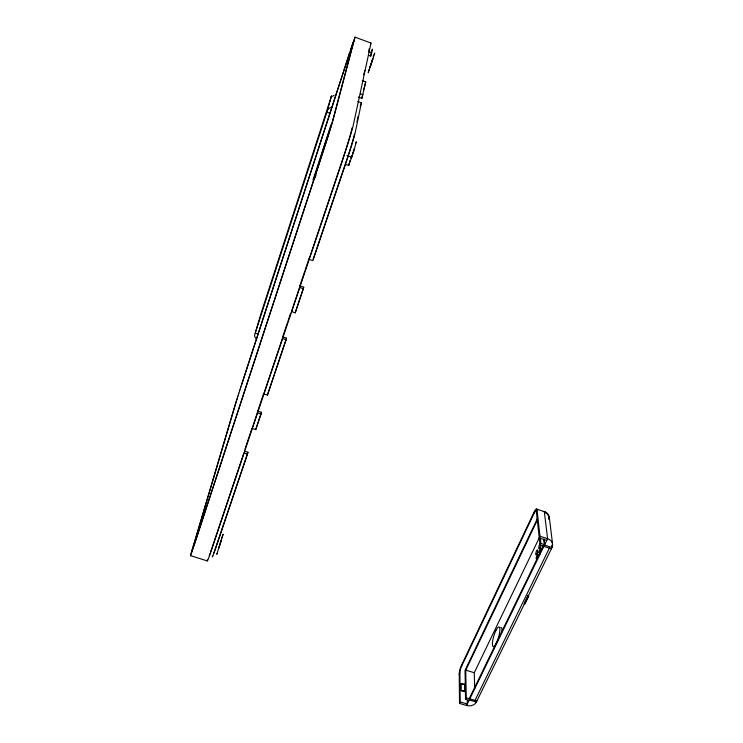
<?xml version="1.0" encoding="UTF-8"?>
<svg xmlns="http://www.w3.org/2000/svg" width="743" height="743" viewBox="0 0 743 743"><rect width="100%" height="100%" fill="white"/><g stroke="black" fill="none" stroke-linecap="round" stroke-linejoin="round"><path stroke-width="1.11" d="M551.743 545.213L552.021 547.48L476.356 702.051A7.588 5.916 -0.4 0 1 466.585 705.506L459.508 703.435L459.239 673.195A6.956 1.56 -74 0 1 460.901 666.545L534.7 510.794A7.402 1.811 -72.4 0 1 536.975 509.373L540.012 536.288L474.266 672.712L474.703 688.761M207.408 560.974L190.449 555.606L237.063 398.861M354.411 134.084L353.947 136.294A20.934 0.687 -71.9 0 1 351.151 146.176M356.946 121.926L358.107 116.4M358.293 97.064L361.878 98.364L362.556 95.113M363.68 89.708L365.751 81.916L362.278 80.643M368.574 55.288L370.711 56.078L371.519 52.233M357.745 101.503L361.404 102.822L355.247 132.449A25.113 0.817 -71.9 0 1 345.913 162.838L312.849 260.644L309.023 259.344L341.947 161.435A25.132 0.752 -72 0 0 345.662 150.123M361.878 98.364L365.751 81.916M370.711 56.078L372.447 49.679A20.776 0.539 -71.9 0 0 371.788 50.635M216.937 553.535L216.798 554.324L223.132 534.273L222.51 535.712M352.006 127.917L351.318 131.047A25.132 0.752 -72 0 1 345.959 149.185M368.807 50.598L369.262 48.509M370.98 43.048L355.015 37.15L333.551 118.183A31.494 0.483 -72.1 0 1 321.608 156.29L194.164 545.065M303.358 288.748L299.568 287.476L291.47 311.577L295.212 312.822L303.358 288.748L303.72 287.235L299.94 285.962M354.077 149.241L354.039 148.841M295.212 312.822L303.72 287.235M263.765 393.948L267.406 395.118L286.111 339.774L286.51 338.158L282.804 336.932M267.406 395.118L286.51 338.158M261.007 414.055L261.452 412.309L257.849 411.158L252.156 428.46L255.75 429.603L261.007 414.055L257.394 412.894M255.75 429.603L261.452 412.309M349.108 163.321L348.699 165.494L353.798 151.191L356.352 141.737M212.479 556.033A21.083 0.613 -72.5 0 0 215.609 548.362L247.484 454.057L247.958 452.255L244.41 451.131M368.584 71.337L368.259 72.777L374.751 53.078L374.063 54.564M370.274 66.433L370.172 66.991L372.522 60.034M218.795 547.823L219.231 546.281M372.661 59.579L372.828 58.799L372.559 59.431M351.114 157.646L351.263 157.107M353.947 149.724L353.334 151.767M349.47 162.02L349.916 160.488M368.862 70.353L369.215 69.155M370.395 66.025L370.915 64.316M234.788 406.142L191.499 552.504L193.087 548.102M234.946 405.502L237.927 396.103M330.774 125.716L331.081 124.703M219.631 544.944L219.854 544.238M369.633 67.78L370.107 66.266M237.779 396.474L238.809 393.233M238.828 393.288L239.85 390.001M239.72 390.493L240.862 386.862M353.074 152.584L352.526 154.275M240.602 387.762L349.767 52.419M371.129 63.647L371.695 61.92M241.447 385.171L351.922 45.88M312.97 180.066L330.737 125.641M219.547 546.077L221.293 540.115L221.033 540.709M193.134 548.167L327.208 138.69L332.279 122.066L353.937 40.475L352.071 45.639M350.371 50.71L355.015 37.15M220.299 542.854L220.885 541.127M352.461 153.281L352.73 152.454M193.849 545.799L190.431 555.875M363.606 74.764L364.878 70.65M371.974 60.527L372.243 59.728M244.921 449.246L251.905 428.46M257.422 412.049L263.681 393.418M282.526 337.359L287.699 321.97M288.07 320.874L290.643 313.212M299.847 285.841L304.63 271.613M305.001 270.517L309.06 258.453M360.188 106.453L361.404 102.822M212.192 547.331L243.927 452.942L247.484 454.057M264.127 392.861L282.396 338.548L286.111 339.774M247.958 452.255L216.139 546.421A17.572 0.511 -72.5 0 1 213.566 553.414M313.193 259.186L346.182 161.575A20.934 0.687 -71.9 0 0 350.863 147.133M371.806 61.585L372.41 59.858M219.343 546.69L218.86 548.065M221.73 537.923L222.148 536.706M351.727 156.597L352.247 155.101L351.801 157.265L346.888 155.528M373.246 56.802L373.683 55.586M353.269 150.903L353.714 149.649M351.504 157.228L351.021 158.417M355.767 143.065L356.111 142.238M459.174 674.393L459.861 672.926M551.39 548.752L540.077 545.195L536.372 511.881L537.161 510.116M537.551 518.289L465.034 670.409L465.545 699.302L469.093 700.343M465.545 699.302L466.26 697.826L465.759 670.186L537.365 520.044M464.877 684.238L464.616 684.786L461.171 683.764L461.264 690.619L464.737 691.64L464.877 684.238L461.171 683.764M459.508 703.435L460.214 701.959L459.908 672.099A4.96 1.105 -74 0 1 461.542 666.313L534.087 513.302A5.275 1.291 -72.4 0 1 536.223 511.305L536.372 511.881M540.077 545.195L540.895 543.486L540.282 537.783M543.207 546.235L469.78 697.566L469.808 698.866M466.585 705.506L547.591 538.675L544.313 511.713L536.595 509.02M475.009 700.389L549.383 548.12M524.419 602.824L527.66 596.192L528.598 596.48L524.883 604.05L523.954 603.771M524.818 603.288L526.703 599.443M527.159 598.514L528.524 595.71L527.595 595.422M332 96.469L334.155 95.373M543.384 511.49L543.922 511.36A7.867 7.653 -76.5 0 1 548.399 515.243L549.226 519.246M332.186 107.494L330.932 107.549A4.895 4.718 44.7 0 0 327.366 110.651L254.803 334.378A4.449 3.984 18.9 0 0 255.852 338.353L256.744 339.068M461.264 690.619L464.997 691.092M466.26 697.826L476.904 700.946M469.27 699.98L476.356 702.051M460.214 701.959L467.301 704.03L467.245 700.77M465.759 670.186L474.266 672.712M540.895 543.486L544.675 544.675L544.034 538.963M544.47 545.102L552.021 547.48A8.182 6.817 -5.4 0 0 547.591 538.675L540.012 536.288M539.177 538.006L546.755 540.393M258.062 334.016L255.22 333.087L261.629 311.605L331.239 96.831L326.864 112.193L329.938 113.298M345.579 164.389L348.699 165.494M360.383 93.813L363.076 94.788M368.584 51.639L371.797 52.827M548.817 517.239L549.114 519.273M552.569 543.96L549.365 517.778A7.932 6.919 -9.1 0 0 544.517 512.466M543.83 539.455L544.34 543.969M533.855 512.438L533.966 513.543M528.524 595.71L528.598 596.48M549.3 519.32L548.668 515.484A7.885 7.402 -24.8 0 0 544.313 511.713M461.635 664.855L461.654 666.081M207.557 559.804A26.367 0.697 -72.4 0 0 211.383 550.266L341.529 163.339A31.41 0.938 -72 0 0 353.269 125.251L370.878 43.642A25.977 0.613 -71.9 0 0 370.562 43.688M211.894 548.185A21.092 0.557 -72.4 0 1 210.613 551.91M210 553.609A21.092 0.557 -72.4 0 1 209.182 555.643M316.007 175.06A36.091 0.567 -72.1 0 1 315.032 177.828M314.057 179.453A36.091 0.567 -72.1 0 1 331.387 124.87M540.672 545.018A2.638 0.669 -72.7 0 1 539.204 548.529A2.638 0.669 -72.7 0 1 538.963 546.319A2.638 0.669 -72.7 0 1 540.514 543.57M543.384 545.659A2.656 0.678 -72.7 0 1 542.204 545.845M540.254 553.981A2.666 0.687 -72.8 0 1 540.505 553.396M538.053 552.671A2.628 0.669 -72.8 0 1 538.276 552.03M500.736 627.621A10.253 2.498 -73.7 0 1 501.822 628.504L502.017 629.878A10.253 2.498 -73.7 0 1 501.962 631.791M331.099 97.222L331.471 96.061L331.099 97.222M495.906 630.463L494.959 632.618A10.253 2.48 -73.7 0 0 492.423 644.302L492.6 645.704A10.253 2.48 -73.7 0 0 496.361 643.206L497.327 641.033A10.253 2.48 -73.7 0 0 499.872 629.228L499.677 627.854A10.253 2.48 -73.7 0 0 495.906 630.463M537.328 558.142A2.647 0.678 -72.8 0 0 537.969 554.148A2.647 0.678 -72.8 0 0 536.232 557.733A2.647 0.678 -72.8 0 0 537.328 558.142M540.356 551.919A2.656 0.678 -72.7 0 0 540.988 547.925A2.656 0.678 -72.7 0 0 539.242 551.529A2.656 0.678 -72.7 0 0 540.356 551.919M536.883 553.739A2.628 0.669 -72.8 0 0 537.514 549.783A2.628 0.669 -72.8 0 0 535.787 553.349A2.628 0.669 -72.8 0 0 536.883 553.739"/></g></svg>
